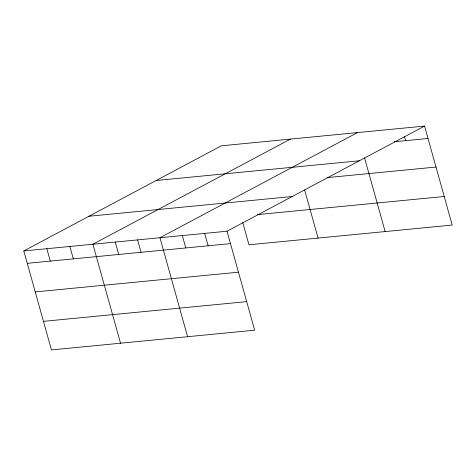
<?xml version="1.0" encoding="UTF-8"?>
<svg xmlns="http://www.w3.org/2000/svg" width="476" height="476" viewBox="0 0 476 476"><rect width="100%" height="100%" fill="white"/><g stroke="black" fill="none" stroke-linecap="round" stroke-linejoin="round"><path stroke-width="0.71" d="M424.562 126.081L227.028 231.217L254.66 330.195L51.438 349.919L23.8 250.941L221.34 145.805L424.562 126.081L452.2 225.059L248.972 244.783L242.79 222.643M290.437 139.099L92.897 244.236L120.535 343.214M357.5 132.59L159.96 237.726L187.598 336.705M394.134 141.771L428.025 138.48M156.152 180.499L359.374 160.775M327.113 177.619L436.004 167.052M88.988 216.247L292.21 196.523M257.552 214.605L444.221 196.493M23.8 250.941L227.028 231.217M27.263 263.341L230.491 243.617M35.242 291.913L238.464 272.189M43.459 321.348L246.687 301.629M404.517 136.517L405.671 140.652M364.551 157.848L385.138 231.568M304.616 189.882L318.069 238.077M204.668 233.383L208.131 245.789M182.314 235.555L185.777 247.96M137.606 239.892L141.069 252.298M115.251 242.064L118.714 254.464M69.865 246.467L73.328 258.873M46.832 248.704L50.295 261.104"/></g></svg>
